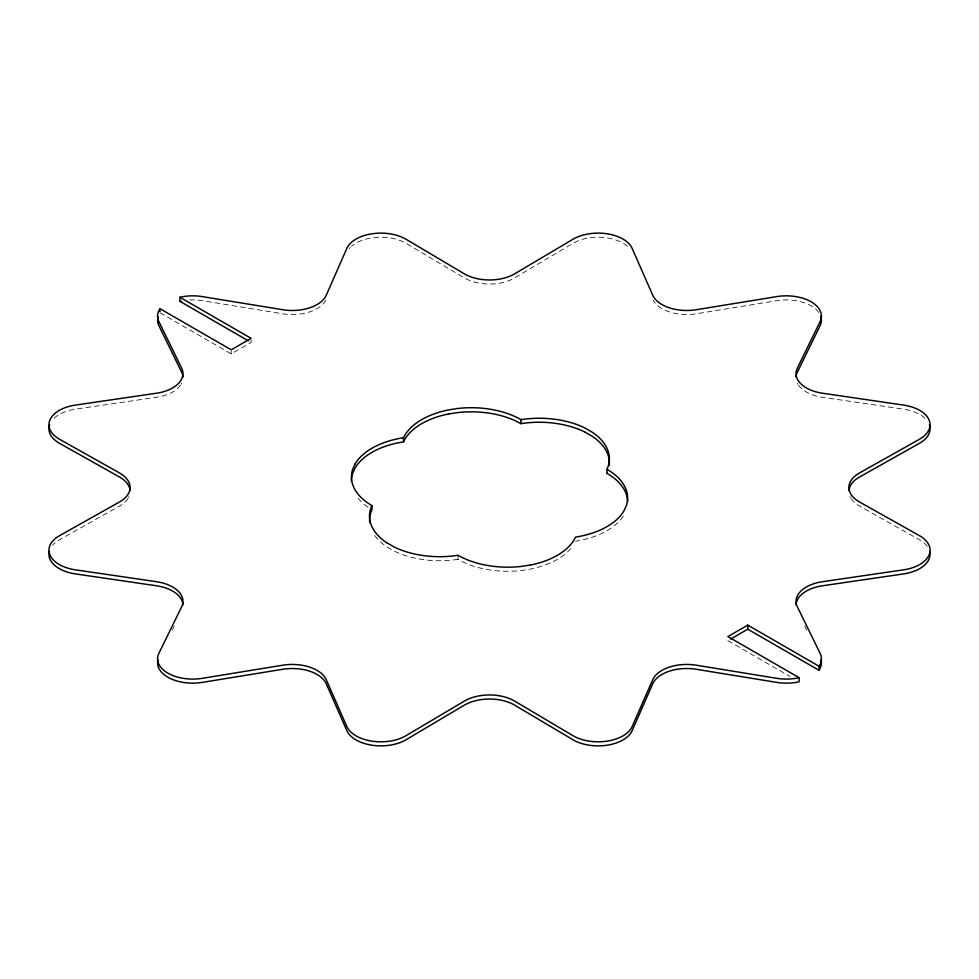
<?xml version="1.0" encoding="UTF-8"?>
<svg xmlns="http://www.w3.org/2000/svg" width="979" height="979" viewBox="0 0 979 979"><rect width="100%" height="100%" fill="white"/><g stroke="black" fill="none" stroke-linecap="round" stroke-linejoin="round"><path stroke-width="0.73" stroke-dasharray="4.89 3.67" d="M172.28 630.06L174.286 625.96M160.005 312.778L231.24 353.896L251.101 342.43L251.101 338.355M727.899 640.645L789.894 676.44M804.714 625.96L806.72 630.06M458.013 555.313L458.013 559.376A70.255 40.567 0 0 0 521.158 570.537L530.483 569.068A70.255 40.567 0 0 0 570.733 548.534M231.24 351.18L231.24 353.896M798.46 385.041A35.122 20.278 0 0 0 822.531 397.303L903.556 409.161A35.122 20.278 0 0 1 926.354 419.758M797.861 384.086A35.122 20.278 0 0 1 797.347 383.119M818.823 312.546A35.122 20.278 0 0 0 776.751 300.675L696.302 313.794A35.122 20.278 0 0 1 653.201 300.247M627.478 246.329A35.122 20.278 0 0 0 572.972 243.318L514.673 277.901A35.122 20.278 0 0 1 464.327 277.901L406.028 243.318A35.122 20.278 0 0 0 351.522 246.329M349.234 248.654A35.122 20.278 0 0 1 350.311 247.467M325.799 300.247A35.122 20.278 0 0 1 282.698 313.794L202.249 300.675A35.122 20.278 0 0 0 189.473 299.99M181.653 383.119A35.122 20.278 0 0 1 181.139 384.086M180.54 385.041A35.122 20.278 0 0 1 156.469 397.303L75.444 409.161A35.122 20.278 0 0 0 52.646 419.758M129.008 496.561A35.122 20.278 0 0 1 128.53 497.528M127.98 498.482A35.122 20.278 0 0 1 119.475 506.07L59.572 539.723A35.122 20.278 0 0 0 52.695 545.156M927.284 546.368A35.122 20.278 0 0 0 919.428 539.723L859.525 506.07A35.122 20.278 0 0 1 851.02 498.482M850.47 497.528A35.122 20.278 0 0 1 849.992 496.561M623.28 516.068A70.255 40.567 0 0 1 575.517 541.179M458.001 559.352A70.255 40.567 0 0 1 393.668 550.81L386.864 546.845A70.255 40.567 0 0 1 374.7 535.403M367.933 507.134A70.255 40.567 0 0 1 356.943 496.781"/><path stroke-width="1.47" d="M355.218 463.801L352.721 469.186A70.255 40.567 0 0 0 372.02 505.629M730.542 639.116L747.76 629.179L818.995 670.297L818.995 666.222L747.76 625.104L727.899 636.57L799.121 677.688L799.121 681.763A35.122 20.278 0 0 1 776.751 682.4L696.302 669.281A35.122 20.278 0 0 0 652.712 683.807L632.177 730.591A35.122 20.278 0 0 1 607.225 745.19A35.122 20.278 0 0 1 572.972 739.757L514.673 705.174A35.122 20.278 0 0 0 464.327 705.174L406.028 739.757A35.122 20.278 0 0 1 371.775 745.19A35.122 20.278 0 0 1 346.823 730.591L326.288 683.807A35.122 20.278 0 0 0 282.698 669.281L202.249 682.4A35.122 20.278 0 0 1 157.937 660.042M448.517 414.007L457.854 412.563A70.255 40.567 0 0 1 520.95 423.711L520.987 419.624A70.255 40.567 0 0 0 457.842 408.463L448.517 409.932A70.255 40.567 0 0 0 403.519 437.809L403.47 441.872A70.255 40.567 0 0 0 355.181 467.864L352.721 473.261A70.255 40.567 0 0 0 351.4 481.387M530.483 564.993L521.146 566.437A70.255 40.567 0 0 1 458.05 555.289A70.255 40.567 0 0 1 393.668 546.735L386.864 542.77M585.295 432.29L592.136 436.23A70.255 40.567 0 0 1 609.207 465.625M248.47 340.912L179.879 301.312L179.879 297.237L251.101 338.355L231.24 349.821L160.005 308.703A35.122 20.278 0 0 0 158.904 321.626L181.629 368.067A35.122 20.278 0 0 1 156.469 393.228L75.444 405.086A35.122 20.278 0 0 0 50.149 419.501A35.122 20.278 0 0 0 59.572 439.277L119.475 472.93A35.122 20.278 0 0 1 119.475 501.994L59.572 535.648A35.122 20.278 0 0 0 50.149 555.436A35.122 20.278 0 0 0 75.444 569.839L156.469 581.697A35.122 20.278 0 0 1 181.629 606.858L158.904 653.299A35.122 20.278 0 0 0 167.874 673.148A35.122 20.278 0 0 0 202.249 678.325L282.698 665.206A35.122 20.278 0 0 1 326.288 679.732L346.823 726.516A35.122 20.278 0 0 0 371.775 741.115A35.122 20.278 0 0 0 406.028 735.682L464.327 701.099A35.122 20.278 0 0 1 514.673 701.099L572.972 735.682A35.122 20.278 0 0 0 607.225 741.115A35.122 20.278 0 0 0 632.177 726.516L652.712 679.732A35.122 20.278 0 0 1 696.302 665.206L776.751 678.325A35.122 20.278 0 0 0 799.121 677.688M747.76 625.104L747.76 629.179M520.999 419.648A70.255 40.567 0 0 1 585.332 428.19L592.136 432.155A70.255 40.567 0 0 1 606.968 469.271L607.017 473.359M371.983 505.641L371.983 509.716A70.255 40.567 0 0 0 369.744 522.664M160.005 308.703L160.005 311.42M796.049 377.148A35.122 20.278 0 0 1 797.371 372.142L820.096 325.701A35.122 20.278 0 0 0 820.781 316.364M158.108 316.694A35.122 20.278 0 0 0 158.904 325.701L181.629 372.142A35.122 20.278 0 0 1 182.951 377.148M179.879 301.312A35.122 20.278 0 0 1 181.201 301.03M49.611 424.898A35.122 20.278 0 0 0 59.572 443.352L119.475 477.006A35.122 20.278 0 0 1 130.06 490.516M49.28 551.483A35.122 20.278 0 0 0 75.444 573.914L156.469 585.772A35.122 20.278 0 0 1 182.951 604.924M821.014 659.834A35.122 20.278 0 0 1 818.995 670.297M796.049 604.924A35.122 20.278 0 0 1 822.531 585.772L903.556 573.914A35.122 20.278 0 0 0 929.72 551.483M848.94 490.516A35.122 20.278 0 0 1 859.525 477.006L919.428 443.352A35.122 20.278 0 0 0 929.389 424.898M520.865 423.638A70.255 40.567 0 0 1 585.197 432.192M606.98 473.371A70.255 40.567 0 0 1 627.6 501.689M403.519 441.884A70.255 40.567 0 0 1 448.504 413.982M179.879 297.237A35.122 20.278 0 0 1 202.249 296.6L282.698 309.719A35.122 20.278 0 0 0 326.288 295.193L346.823 248.409A35.122 20.278 0 0 1 371.775 233.81A35.122 20.278 0 0 1 406.028 239.243L464.327 273.826A35.122 20.278 0 0 0 514.673 273.826L572.972 239.243A35.122 20.278 0 0 1 607.225 233.81A35.122 20.278 0 0 1 632.177 248.409L652.712 295.193A35.122 20.278 0 0 0 696.302 309.719L776.751 296.6A35.122 20.278 0 0 1 811.126 301.777A35.122 20.278 0 0 1 820.096 321.626L797.371 368.067A35.122 20.278 0 0 0 822.531 393.228L903.556 405.086A35.122 20.278 0 0 1 928.851 419.501A35.122 20.278 0 0 1 919.428 439.277L859.525 472.93A35.122 20.278 0 0 0 859.525 501.994L919.428 535.648A35.122 20.278 0 0 1 928.851 555.436A35.122 20.278 0 0 1 903.556 569.839L822.531 581.697A35.122 20.278 0 0 0 797.371 606.858L820.096 653.299A35.122 20.278 0 0 1 818.995 666.222M606.98 469.296A70.255 40.567 0 0 1 626.327 505.739L623.782 511.124A70.255 40.567 0 0 1 575.517 537.104A70.255 40.567 0 0 1 530.496 565.018M386.705 542.709A70.255 40.567 0 0 1 371.898 505.568M355.23 463.691A70.255 40.567 0 0 1 403.532 437.723"/></g></svg>
